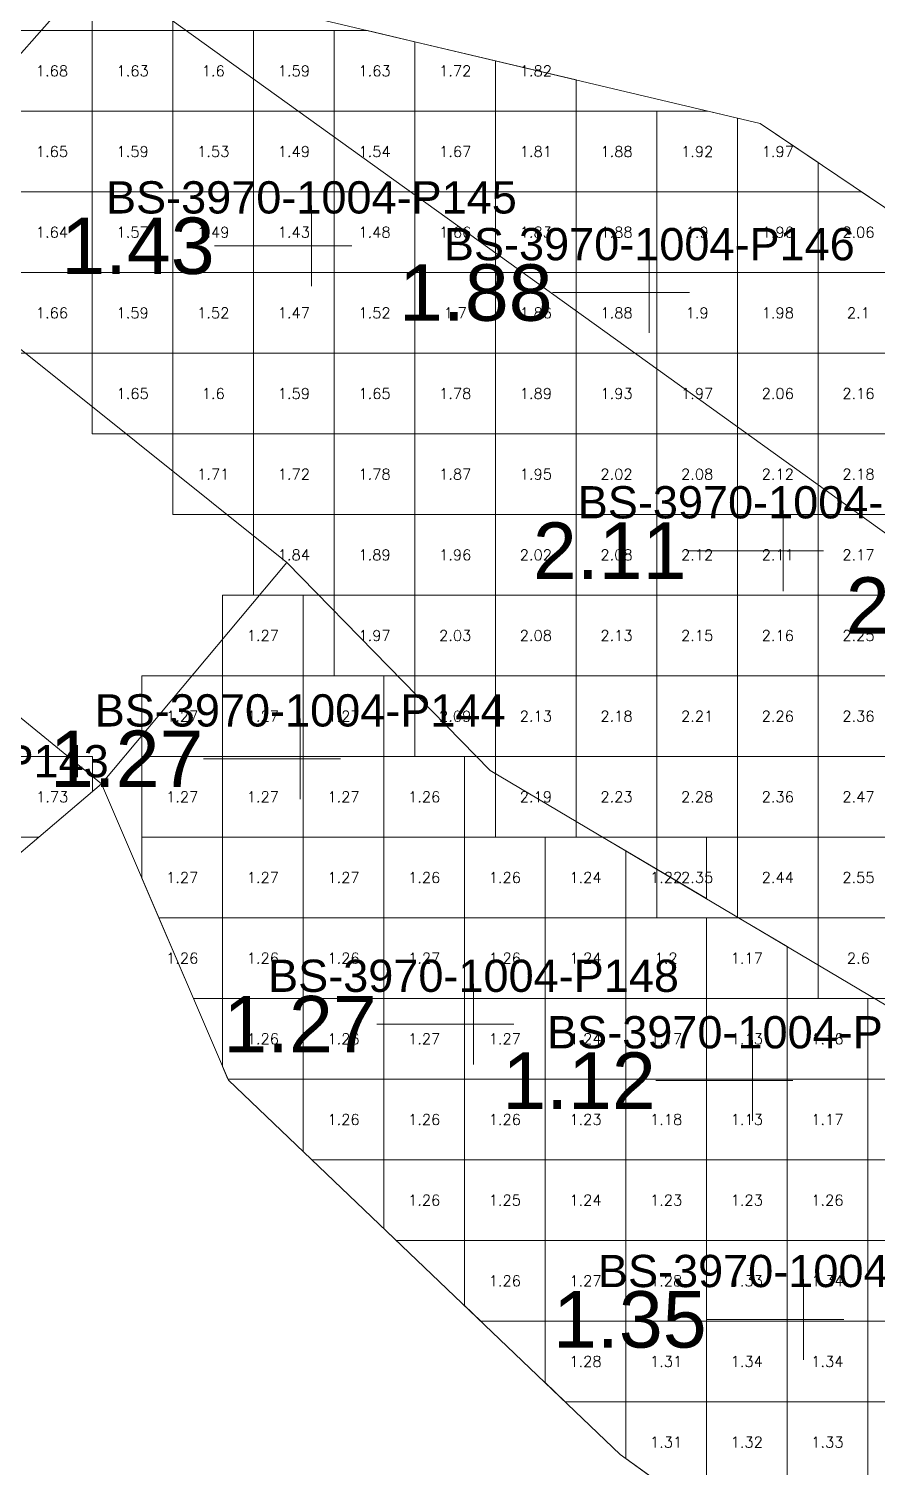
# Model space of a CAD drawing. Header units: inches. Extents: x 469759 to 470079, y 4349683 to 4349873.
# Drawn here: x 469844.58 to 469855.1, y 4349717.59 to 4349735.42 of the extents above; entities that cross this region are included whole.
import ezdxf
from ezdxf.enums import TextEntityAlignment as Align

# ---------------------------------------------------------------- set-up
doc = ezdxf.new("R2010")
doc.units = ezdxf.units.IN
doc.header["$MEASUREMENT"] = 0
for name, color, linetype, lineweight in [('1.500-3.000', 7, 'Continuous', 0), ('点', 7, 'Continuous', 0), ('爆区方格网', 7, 'Continuous', 0), ('线条', 7, 'Continuous', 0), ('钻孔', 7, 'Continuous', 0)]:
    doc.layers.add(name, color=color, linetype=linetype, lineweight=lineweight)
doc.styles.add('3dmine_textStyle_1', font='txt.shx', dxfattribs={"height": 1, "bigfont": 'gbcbig.shx'})
doc.styles.add('3dmine_textStyle_2', font='arial.ttf', dxfattribs={"height": 1})

msp = doc.modelspace()

# ---------------------------------------------------------------- hatches: boundary and pattern name
at = {"layer": '钻孔', "linetype": 'Continuous', "lineweight": 0, "true_color": 0x0000ff, "extrusion": (0, 1, 0)}
for points in [[(-469849.08, 3960.1), (-469848.08, 3960.1), (-469848.08, 3971.1), (-469849.08, 3971.1)], [(-469848.94, 3960.34), (-469847.94, 3960.34), (-469847.94, 3970.34), (-469848.94, 3970.34)], [(-469851.09, 3959.98), (-469850.09, 3959.98), (-469850.09, 3970.98), (-469851.09, 3970.98)], [(-469854.55, 3959.53), (-469853.55, 3959.53), (-469853.55, 3970.53), (-469854.55, 3970.53)], [(-469855.18, 3960.48), (-469854.18, 3960.48), (-469854.18, 3970.48), (-469855.18, 3970.48)]]:
    msp.add_hatch(color=5, dxfattribs=at).paths.add_polyline_path(points, flags=0)
at = {"layer": '钻孔', "linetype": 'Continuous', "lineweight": 0, "true_color": 0xff0000, "extrusion": (0, 1, 0)}
for points in [[(-469853.27, 3960.06), (-469852.27, 3960.06), (-469852.27, 3970.06), (-469853.27, 3970.06)], [(-469854.93, 3960.14), (-469853.93, 3960.14), (-469853.93, 3970.14), (-469854.93, 3970.14)]]:
    msp.add_hatch(color=1, dxfattribs=at).paths.add_polyline_path(points, flags=0)

# ---------------------------------------------------------------- linework, layer by layer
at = {"color": 7, "linetype": 'Continuous', "lineweight": 0}
for points, elevation in [([(469845.427, 4349736.191), (469868.108, 4349719.891), (469868.108, 4349719.891), (469864.089, 4349732.247), (469861.567, 4349735.442), (469861.304, 4349735.775), (469863.277, 4349745.916), (469858.867, 4349747.095), (469855.24, 4349743.466), (469853.308, 4349743.754), (469850.298, 4349745.551), (469847.477, 4349743.663), (469848.343, 4349739.646), (469845.427, 4349736.191), (469845.427, 4349736.191)], 3966.233), ([(469841.494, 4349739.351), (469838.549, 4349738.484), (469833.362, 4349736.85), (469835.282, 4349733.706), (469836.652, 4349732.389), (469842.869, 4349728.186), (469845.478, 4349726.059), (469847.774, 4349728.804), (469844.034, 4349731.795), (469843.7, 4349734.237), (469845.427, 4349736.191), (469845.427, 4349736.191), (469841.884, 4349739.466), (469841.494, 4349739.351)], 3709.861), ([(469859.293, 4349720.49), (469855.469, 4349723.158), (469850.298, 4349726.225), (469847.774, 4349728.804), (469845.478, 4349726.059)], 1987.297)]:
    msp.add_lwpolyline(points, dxfattribs=dict(at, elevation=elevation))
at = {"color": 1, "linetype": 'Continuous', "lineweight": 0, "true_color": 0xff0000, "elevation": 3972.427}
msp.add_lwpolyline([(469845.427, 4349736.191), (469845.427, 4349736.191), (469853.646, 4349734.245), (469859.815, 4349730.088), (469861.012, 4349724.333), (469863.02, 4349721.36), (469859.293, 4349720.49), (469855.469, 4349723.158), (469850.298, 4349726.225), (469847.774, 4349728.804), (469844.034, 4349731.795), (469843.7, 4349734.237), (469845.427, 4349736.191)], dxfattribs=at)
at = {"color": 5, "linetype": 'Continuous', "lineweight": 0}
msp.add_lwpolyline([(469881.832, 4349708.397), (469873.956, 4349710.541), (469868.207, 4349713.482), (469860.922, 4349712.521), (469856.143, 4349714.688), (469851.91, 4349717.746), (469847.05, 4349722.386), (469845.478, 4349726.059), (469847.774, 4349728.804), (469850.298, 4349726.225), (469855.469, 4349723.158), (469859.293, 4349720.49), (469867.304, 4349722.364), (469868.108, 4349719.891), (469870.688, 4349717.269), (469874.94, 4349716.167), (469880.538, 4349711.441), (469881.832, 4349708.397), (469881.832, 4349708.397)], dxfattribs=at)
at = {"layer": '1.500-3.000', "color": 1, "linetype": 'Continuous', "lineweight": 0, "true_color": 0xff0000}
msp.add_lwpolyline([(469833.602, 4349736.457), (469835.282, 4349733.706), (469835.517, 4349733.481), (469836.652, 4349732.389), (469839.555, 4349730.426), (469840.922, 4349729.502), (469841.212, 4349729.306), (469842.869, 4349728.186), (469845.478, 4349726.059), (469843.559, 4349724.432), (469842.033, 4349723.139), (469839.732, 4349724.579), (469838.39, 4349725.419), (469838.037, 4349725.64), (469836.342, 4349726.702), (469834.646, 4349727.763), (469832.951, 4349728.824), (469832.314, 4349729.351), (469830.995, 4349730.442), (469829.453, 4349731.717), (469827.912, 4349732.991), (469827.056, 4349733.185)], dxfattribs=at)
at = {"layer": '点', "color": 138, "linetype": 'Continuous', "lineweight": 0, "true_color": 0x004c4c}
for points, elevation in [([(469848.08, 4349732.23), (469848.08, 4349733.23)], 3971.1), ([(469848.58, 4349732.73), (469847.58, 4349732.73)], 3971.1), ([(469852.27, 4349731.65), (469852.27, 4349732.65)], 3970.06), ([(469852.77, 4349732.15), (469851.77, 4349732.15)], 3970.06), ([(469853.93, 4349728.45), (469853.93, 4349729.45)], 3970.14), ([(469854.43, 4349728.95), (469853.43, 4349728.95)], 3970.14), ([(469847.94, 4349725.87), (469847.94, 4349726.87)], 3970.34), ([(469848.44, 4349726.37), (469847.44, 4349726.37)], 3970.34), ([(469850.09, 4349722.58), (469850.09, 4349723.58)], 3970.98), ([(469850.59, 4349723.08), (469849.59, 4349723.08)], 3970.98), ([(469853.55, 4349721.88), (469853.55, 4349722.88)], 3970.53), ([(469854.05, 4349722.38), (469853.05, 4349722.38)], 3970.53), ([(469854.18, 4349718.92), (469854.18, 4349719.92)], 3970.48), ([(469854.68, 4349719.42), (469853.68, 4349719.42)], 3970.48)]:
    msp.add_lwpolyline(points, dxfattribs=dict(at, elevation=elevation))
at = {"layer": '爆区方格网', "color": 1, "linetype": 'Continuous', "lineweight": 0, "true_color": 0xff0000}
for points, elevation in [([(469845.427, 4349736.191), (469846.363, 4349735.97), (469846.363, 4349735.398), (469845.363, 4349735.398), (469845.363, 4349736.25), (469845.427, 4349736.191)], 3970.35), ([(469845.363, 4349734.398), (469844.363, 4349734.398), (469844.363, 4349735.398), (469845.363, 4349735.398), (469845.363, 4349734.398)], 3970.35), ([(469846.363, 4349734.398), (469845.363, 4349734.398), (469845.363, 4349735.398), (469846.363, 4349735.398), (469846.363, 4349734.398)], 3970.35), ([(469847.363, 4349734.398), (469846.363, 4349734.398), (469846.363, 4349735.398), (469847.363, 4349735.398), (469847.363, 4349734.398)], 3970.35), ([(469848.363, 4349734.398), (469847.363, 4349734.398), (469847.363, 4349735.398), (469848.363, 4349735.398), (469848.363, 4349734.398)], 3970.35), ([(469849.363, 4349735.259), (469849.363, 4349734.398), (469848.363, 4349734.398), (469848.363, 4349735.398), (469848.776, 4349735.398), (469849.363, 4349735.259)], 3970.35), ([(469850.363, 4349735.023), (469850.363, 4349734.398), (469849.363, 4349734.398), (469849.363, 4349735.259), (469850.363, 4349735.023)], 3970.35), ([(469851.363, 4349734.786), (469851.363, 4349734.398), (469850.363, 4349734.398), (469850.363, 4349735.023), (469851.363, 4349734.786)], 3970.35), ([(469845.363, 4349733.398), (469844.363, 4349733.398), (469844.363, 4349734.398), (469845.363, 4349734.398), (469845.363, 4349733.398)], 3970.35), ([(469846.363, 4349733.398), (469845.363, 4349733.398), (469845.363, 4349734.398), (469846.363, 4349734.398), (469846.363, 4349733.398)], 3970.35), ([(469847.363, 4349733.398), (469846.363, 4349733.398), (469846.363, 4349734.398), (469847.363, 4349734.398), (469847.363, 4349733.398)], 3970.35), ([(469848.363, 4349733.398), (469847.363, 4349733.398), (469847.363, 4349734.398), (469848.363, 4349734.398), (469848.363, 4349733.398)], 3970.35), ([(469849.363, 4349733.398), (469848.363, 4349733.398), (469848.363, 4349734.398), (469849.363, 4349734.398), (469849.363, 4349733.398)], 3970.35), ([(469850.363, 4349733.398), (469849.363, 4349733.398), (469849.363, 4349734.398), (469850.363, 4349734.398), (469850.363, 4349733.398)], 3970.35), ([(469851.363, 4349733.398), (469850.363, 4349733.398), (469850.363, 4349734.398), (469851.363, 4349734.398), (469851.363, 4349733.398)], 3970.35), ([(469852.363, 4349733.398), (469851.363, 4349733.398), (469851.363, 4349734.398), (469852.363, 4349734.398), (469852.363, 4349733.398)], 3970.35), ([(469853.363, 4349734.312), (469853.363, 4349733.398), (469852.363, 4349733.398), (469852.363, 4349734.398), (469852.999, 4349734.398), (469853.363, 4349734.312)], 3970.35), ([(469853.646, 4349734.245), (469854.363, 4349733.762), (469854.363, 4349733.398), (469853.363, 4349733.398), (469853.363, 4349734.312), (469853.646, 4349734.245)], 3970.35), ([(469845.363, 4349732.398), (469844.363, 4349732.398), (469844.363, 4349733.398), (469845.363, 4349733.398), (469845.363, 4349732.398)], 3970.35), ([(469846.363, 4349732.398), (469845.363, 4349732.398), (469845.363, 4349733.398), (469846.363, 4349733.398), (469846.363, 4349732.398)], 3970.35), ([(469847.363, 4349732.398), (469846.363, 4349732.398), (469846.363, 4349733.398), (469847.363, 4349733.398), (469847.363, 4349732.398)], 3970.35), ([(469848.363, 4349732.398), (469847.363, 4349732.398), (469847.363, 4349733.398), (469848.363, 4349733.398), (469848.363, 4349732.398)], 3970.35), ([(469849.363, 4349732.398), (469848.363, 4349732.398), (469848.363, 4349733.398), (469849.363, 4349733.398), (469849.363, 4349732.398)], 3970.35), ([(469850.363, 4349732.398), (469849.363, 4349732.398), (469849.363, 4349733.398), (469850.363, 4349733.398), (469850.363, 4349732.398)], 3970.35), ([(469851.363, 4349732.398), (469850.363, 4349732.398), (469850.363, 4349733.398), (469851.363, 4349733.398), (469851.363, 4349732.398)], 3970.35), ([(469852.363, 4349732.398), (469851.363, 4349732.398), (469851.363, 4349733.398), (469852.363, 4349733.398), (469852.363, 4349732.398)], 3970.35), ([(469853.363, 4349732.398), (469852.363, 4349732.398), (469852.363, 4349733.398), (469853.363, 4349733.398), (469853.363, 4349732.398)], 3970.35), ([(469854.363, 4349732.398), (469853.363, 4349732.398), (469853.363, 4349733.398), (469854.363, 4349733.398), (469854.363, 4349732.398)], 3970.35), ([(469855.363, 4349733.088), (469855.363, 4349732.398), (469854.363, 4349732.398), (469854.363, 4349733.398), (469854.903, 4349733.398), (469855.363, 4349733.088)], 3970.35), ([(469845.363, 4349731.398), (469844.363, 4349731.398), (469844.363, 4349732.398), (469845.363, 4349732.398), (469845.363, 4349731.398)], 3970.35), ([(469846.363, 4349731.398), (469845.363, 4349731.398), (469845.363, 4349732.398), (469846.363, 4349732.398), (469846.363, 4349731.398)], 3970.35), ([(469847.363, 4349731.398), (469846.363, 4349731.398), (469846.363, 4349732.398), (469847.363, 4349732.398), (469847.363, 4349731.398)], 3970.35), ([(469848.363, 4349731.398), (469847.363, 4349731.398), (469847.363, 4349732.398), (469848.363, 4349732.398), (469848.363, 4349731.398)], 3970.35), ([(469849.363, 4349731.398), (469848.363, 4349731.398), (469848.363, 4349732.398), (469849.363, 4349732.398), (469849.363, 4349731.398)], 3970.35), ([(469850.363, 4349731.398), (469849.363, 4349731.398), (469849.363, 4349732.398), (469850.363, 4349732.398), (469850.363, 4349731.398)], 3970.35), ([(469851.363, 4349731.398), (469850.363, 4349731.398), (469850.363, 4349732.398), (469851.363, 4349732.398), (469851.363, 4349731.398)], 3970.35), ([(469852.363, 4349731.398), (469851.363, 4349731.398), (469851.363, 4349732.398), (469852.363, 4349732.398), (469852.363, 4349731.398)], 3970.35), ([(469853.363, 4349731.398), (469852.363, 4349731.398), (469852.363, 4349732.398), (469853.363, 4349732.398), (469853.363, 4349731.398)], 3970.35), ([(469854.363, 4349731.398), (469853.363, 4349731.398), (469853.363, 4349732.398), (469854.363, 4349732.398), (469854.363, 4349731.398)], 3970.35), ([(469855.363, 4349731.398), (469854.363, 4349731.398), (469854.363, 4349732.398), (469855.363, 4349732.398), (469855.363, 4349731.398)], 3970.35), ([(469846.363, 4349730.398), (469845.363, 4349730.398), (469845.363, 4349731.398), (469846.363, 4349731.398), (469846.363, 4349730.398)], 3970.35), ([(469847.363, 4349730.398), (469846.363, 4349730.398), (469846.363, 4349731.398), (469847.363, 4349731.398), (469847.363, 4349730.398)], 3970.35), ([(469848.363, 4349730.398), (469847.363, 4349730.398), (469847.363, 4349731.398), (469848.363, 4349731.398), (469848.363, 4349730.398)], 3970.35), ([(469849.363, 4349730.398), (469848.363, 4349730.398), (469848.363, 4349731.398), (469849.363, 4349731.398), (469849.363, 4349730.398)], 3970.35), ([(469850.363, 4349730.398), (469849.363, 4349730.398), (469849.363, 4349731.398), (469850.363, 4349731.398), (469850.363, 4349730.398)], 3970.35), ([(469851.363, 4349730.398), (469850.363, 4349730.398), (469850.363, 4349731.398), (469851.363, 4349731.398), (469851.363, 4349730.398)], 3970.35), ([(469852.363, 4349730.398), (469851.363, 4349730.398), (469851.363, 4349731.398), (469852.363, 4349731.398), (469852.363, 4349730.398)], 3970.35), ([(469853.363, 4349730.398), (469852.363, 4349730.398), (469852.363, 4349731.398), (469853.363, 4349731.398), (469853.363, 4349730.398)], 3970.35), ([(469854.363, 4349730.398), (469853.363, 4349730.398), (469853.363, 4349731.398), (469854.363, 4349731.398), (469854.363, 4349730.398)], 3970.35), ([(469855.363, 4349730.398), (469854.363, 4349730.398), (469854.363, 4349731.398), (469855.363, 4349731.398), (469855.363, 4349730.398)], 3970.35), ([(469847.363, 4349729.398), (469846.363, 4349729.398), (469846.363, 4349730.398), (469847.363, 4349730.398), (469847.363, 4349729.398)], 3970.35), ([(469848.363, 4349729.398), (469847.363, 4349729.398), (469847.363, 4349730.398), (469848.363, 4349730.398), (469848.363, 4349729.398)], 3970.35), ([(469849.363, 4349729.398), (469848.363, 4349729.398), (469848.363, 4349730.398), (469849.363, 4349730.398), (469849.363, 4349729.398)], 3970.35), ([(469850.363, 4349729.398), (469849.363, 4349729.398), (469849.363, 4349730.398), (469850.363, 4349730.398), (469850.363, 4349729.398)], 3970.35), ([(469851.363, 4349729.398), (469850.363, 4349729.398), (469850.363, 4349730.398), (469851.363, 4349730.398), (469851.363, 4349729.398)], 3970.35), ([(469852.363, 4349729.398), (469851.363, 4349729.398), (469851.363, 4349730.398), (469852.363, 4349730.398), (469852.363, 4349729.398)], 3970.35), ([(469853.363, 4349729.398), (469852.363, 4349729.398), (469852.363, 4349730.398), (469853.363, 4349730.398), (469853.363, 4349729.398)], 3970.35), ([(469854.363, 4349729.398), (469853.363, 4349729.398), (469853.363, 4349730.398), (469854.363, 4349730.398), (469854.363, 4349729.398)], 3970.35), ([(469855.363, 4349729.398), (469854.363, 4349729.398), (469854.363, 4349730.398), (469855.363, 4349730.398), (469855.363, 4349729.398)], 3970.35), ([(469848.363, 4349728.398), (469847.363, 4349728.398), (469847.363, 4349729.398), (469848.363, 4349729.398), (469848.363, 4349728.398)], 3970.35), ([(469849.363, 4349728.398), (469848.363, 4349728.398), (469848.363, 4349729.398), (469849.363, 4349729.398), (469849.363, 4349728.398)], 3970.35), ([(469850.363, 4349728.398), (469849.363, 4349728.398), (469849.363, 4349729.398), (469850.363, 4349729.398), (469850.363, 4349728.398)], 3970.35), ([(469851.363, 4349728.398), (469850.363, 4349728.398), (469850.363, 4349729.398), (469851.363, 4349729.398), (469851.363, 4349728.398)], 3970.35), ([(469852.363, 4349728.398), (469851.363, 4349728.398), (469851.363, 4349729.398), (469852.363, 4349729.398), (469852.363, 4349728.398)], 3970.35), ([(469853.363, 4349728.398), (469852.363, 4349728.398), (469852.363, 4349729.398), (469853.363, 4349729.398), (469853.363, 4349728.398)], 3970.35), ([(469854.363, 4349728.398), (469853.363, 4349728.398), (469853.363, 4349729.398), (469854.363, 4349729.398), (469854.363, 4349728.398)], 3970.35), ([(469855.363, 4349728.398), (469854.363, 4349728.398), (469854.363, 4349729.398), (469855.363, 4349729.398), (469855.363, 4349728.398)], 3970.35), ([(469849.363, 4349727.398), (469848.363, 4349727.398), (469848.363, 4349728.398), (469849.363, 4349728.398), (469849.363, 4349727.398)], 3970.35), ([(469850.363, 4349727.398), (469849.363, 4349727.398), (469849.363, 4349728.398), (469850.363, 4349728.398), (469850.363, 4349727.398)], 3970.35), ([(469851.363, 4349727.398), (469850.363, 4349727.398), (469850.363, 4349728.398), (469851.363, 4349728.398), (469851.363, 4349727.398)], 3970.35), ([(469852.363, 4349727.398), (469851.363, 4349727.398), (469851.363, 4349728.398), (469852.363, 4349728.398), (469852.363, 4349727.398)], 3970.35), ([(469853.363, 4349727.398), (469852.363, 4349727.398), (469852.363, 4349728.398), (469853.363, 4349728.398), (469853.363, 4349727.398)], 3970.35), ([(469854.363, 4349727.398), (469853.363, 4349727.398), (469853.363, 4349728.398), (469854.363, 4349728.398), (469854.363, 4349727.398)], 3970.35), ([(469855.363, 4349727.398), (469854.363, 4349727.398), (469854.363, 4349728.398), (469855.363, 4349728.398), (469855.363, 4349727.398)], 3970.35), ([(469850.363, 4349726.398), (469849.363, 4349726.398), (469849.363, 4349727.398), (469850.363, 4349727.398), (469850.363, 4349726.398)], 3970.35), ([(469851.363, 4349726.398), (469850.363, 4349726.398), (469850.363, 4349727.398), (469851.363, 4349727.398), (469851.363, 4349726.398)], 3970.35), ([(469852.363, 4349726.398), (469851.363, 4349726.398), (469851.363, 4349727.398), (469852.363, 4349727.398), (469852.363, 4349726.398)], 3970.35), ([(469853.363, 4349726.398), (469852.363, 4349726.398), (469852.363, 4349727.398), (469853.363, 4349727.398), (469853.363, 4349726.398)], 3970.35), ([(469854.363, 4349726.398), (469853.363, 4349726.398), (469853.363, 4349727.398), (469854.363, 4349727.398), (469854.363, 4349726.398)], 3970.35), ([(469855.363, 4349726.398), (469854.363, 4349726.398), (469854.363, 4349727.398), (469855.363, 4349727.398), (469855.363, 4349726.398)], 3970.35), ([(469845.366, 4349725.964), (469844.699, 4349725.398), (469844.366, 4349725.398), (469844.366, 4349726.398), (469845.366, 4349726.398), (469845.366, 4349725.964)], 3970.45), ([(469851.363, 4349725.398), (469850.363, 4349725.398), (469850.363, 4349726.398), (469851.363, 4349726.398), (469851.363, 4349725.398)], 3970.35), ([(469852.363, 4349725.398), (469851.363, 4349725.398), (469851.363, 4349726.398), (469852.363, 4349726.398), (469852.363, 4349725.398)], 3970.35), ([(469853.363, 4349725.398), (469852.363, 4349725.398), (469852.363, 4349726.398), (469853.363, 4349726.398), (469853.363, 4349725.398)], 3970.35), ([(469854.363, 4349725.398), (469853.363, 4349725.398), (469853.363, 4349726.398), (469854.363, 4349726.398), (469854.363, 4349725.398)], 3970.35), ([(469855.363, 4349725.398), (469854.363, 4349725.398), (469854.363, 4349726.398), (469855.363, 4349726.398), (469855.363, 4349725.398)], 3970.35), ([(469853.363, 4349724.398), (469852.363, 4349724.398), (469852.363, 4349725.398), (469853.363, 4349725.398), (469853.363, 4349724.398)], 3970.35), ([(469854.363, 4349724.398), (469853.363, 4349724.398), (469853.363, 4349725.398), (469854.363, 4349725.398), (469854.363, 4349724.398)], 3970.35), ([(469855.363, 4349724.398), (469854.363, 4349724.398), (469854.363, 4349725.398), (469855.363, 4349725.398), (469855.363, 4349724.398)], 3970.35), ([(469855.363, 4349723.398), (469854.363, 4349723.398), (469854.363, 4349724.398), (469855.363, 4349724.398), (469855.363, 4349723.398)], 3970.35)]:
    msp.add_lwpolyline(points, dxfattribs=dict(at, elevation=elevation))
at = {"layer": '爆区方格网', "color": 5, "linetype": 'Continuous', "lineweight": 0, "true_color": 0x0000ff, "elevation": 3969.32}
for points in [[(469847.978, 4349727.398), (469846.978, 4349727.398), (469846.978, 4349728.398), (469847.978, 4349728.398), (469847.978, 4349727.398)], [(469846.978, 4349726.398), (469845.978, 4349726.398), (469845.978, 4349727.398), (469846.978, 4349727.398), (469846.978, 4349726.398)], [(469847.978, 4349726.398), (469846.978, 4349726.398), (469846.978, 4349727.398), (469847.978, 4349727.398), (469847.978, 4349726.398)], [(469848.978, 4349726.398), (469847.978, 4349726.398), (469847.978, 4349727.398), (469848.978, 4349727.398), (469848.978, 4349726.398)], [(469846.978, 4349725.398), (469845.978, 4349725.398), (469845.978, 4349726.398), (469846.978, 4349726.398), (469846.978, 4349725.398)], [(469847.978, 4349725.398), (469846.978, 4349725.398), (469846.978, 4349726.398), (469847.978, 4349726.398), (469847.978, 4349725.398)], [(469848.978, 4349725.398), (469847.978, 4349725.398), (469847.978, 4349726.398), (469848.978, 4349726.398), (469848.978, 4349725.398)], [(469849.978, 4349725.398), (469848.978, 4349725.398), (469848.978, 4349726.398), (469849.978, 4349726.398), (469849.978, 4349725.398)], [(469846.978, 4349724.398), (469846.188, 4349724.398), (469845.978, 4349724.891), (469845.978, 4349725.398), (469846.978, 4349725.398), (469846.978, 4349724.398)], [(469847.978, 4349724.398), (469846.978, 4349724.398), (469846.978, 4349725.398), (469847.978, 4349725.398), (469847.978, 4349724.398)], [(469848.978, 4349724.398), (469847.978, 4349724.398), (469847.978, 4349725.398), (469848.978, 4349725.398), (469848.978, 4349724.398)], [(469849.978, 4349724.398), (469848.978, 4349724.398), (469848.978, 4349725.398), (469849.978, 4349725.398), (469849.978, 4349724.398)], [(469850.978, 4349724.398), (469849.978, 4349724.398), (469849.978, 4349725.398), (469850.978, 4349725.398), (469850.978, 4349724.398)], [(469851.978, 4349725.229), (469851.978, 4349724.398), (469850.978, 4349724.398), (469850.978, 4349725.398), (469851.691, 4349725.398), (469851.978, 4349725.229)], [(469852.978, 4349724.636), (469852.363, 4349725), (469852.363, 4349724.398), (469851.978, 4349724.398), (469851.978, 4349725.229), (469852.363, 4349725), (469852.363, 4349725.398), (469852.978, 4349725.398), (469852.978, 4349724.636)], [(469846.978, 4349723.398), (469846.616, 4349723.398), (469846.188, 4349724.398), (469846.978, 4349724.398), (469846.978, 4349723.398)], [(469847.978, 4349723.398), (469846.978, 4349723.398), (469846.978, 4349724.398), (469847.978, 4349724.398), (469847.978, 4349723.398)], [(469848.978, 4349723.398), (469847.978, 4349723.398), (469847.978, 4349724.398), (469848.978, 4349724.398), (469848.978, 4349723.398)], [(469849.978, 4349723.398), (469848.978, 4349723.398), (469848.978, 4349724.398), (469849.978, 4349724.398), (469849.978, 4349723.398)], [(469850.978, 4349723.398), (469849.978, 4349723.398), (469849.978, 4349724.398), (469850.978, 4349724.398), (469850.978, 4349723.398)], [(469851.978, 4349723.398), (469850.978, 4349723.398), (469850.978, 4349724.398), (469851.978, 4349724.398), (469851.978, 4349723.398)], [(469852.978, 4349723.398), (469851.978, 4349723.398), (469851.978, 4349724.398), (469852.978, 4349724.398), (469852.978, 4349723.398)], [(469853.978, 4349724.042), (469853.978, 4349723.398), (469852.978, 4349723.398), (469852.978, 4349724.398), (469853.377, 4349724.398), (469853.978, 4349724.042)], [(469847.978, 4349722.398), (469847.044, 4349722.398), (469846.978, 4349722.555), (469846.978, 4349723.398), (469847.978, 4349723.398), (469847.978, 4349722.398)], [(469848.978, 4349722.398), (469847.978, 4349722.398), (469847.978, 4349723.398), (469848.978, 4349723.398), (469848.978, 4349722.398)], [(469849.978, 4349722.398), (469848.978, 4349722.398), (469848.978, 4349723.398), (469849.978, 4349723.398), (469849.978, 4349722.398)], [(469850.978, 4349722.398), (469849.978, 4349722.398), (469849.978, 4349723.398), (469850.978, 4349723.398), (469850.978, 4349722.398)], [(469851.978, 4349722.398), (469850.978, 4349722.398), (469850.978, 4349723.398), (469851.978, 4349723.398), (469851.978, 4349722.398)], [(469852.978, 4349722.398), (469851.978, 4349722.398), (469851.978, 4349723.398), (469852.978, 4349723.398), (469852.978, 4349722.398)], [(469853.978, 4349722.398), (469852.978, 4349722.398), (469852.978, 4349723.398), (469853.978, 4349723.398), (469853.978, 4349722.398)], [(469854.978, 4349722.398), (469853.978, 4349722.398), (469853.978, 4349723.398), (469854.978, 4349723.398), (469854.978, 4349722.398)], [(469848.978, 4349721.398), (469848.084, 4349721.398), (469847.978, 4349721.5), (469847.978, 4349722.398), (469848.978, 4349722.398), (469848.978, 4349721.398)], [(469849.978, 4349721.398), (469848.978, 4349721.398), (469848.978, 4349722.398), (469849.978, 4349722.398), (469849.978, 4349721.398)], [(469850.978, 4349721.398), (469849.978, 4349721.398), (469849.978, 4349722.398), (469850.978, 4349722.398), (469850.978, 4349721.398)], [(469851.978, 4349721.398), (469850.978, 4349721.398), (469850.978, 4349722.398), (469851.978, 4349722.398), (469851.978, 4349721.398)], [(469852.978, 4349721.398), (469851.978, 4349721.398), (469851.978, 4349722.398), (469852.978, 4349722.398), (469852.978, 4349721.398)], [(469853.978, 4349721.398), (469852.978, 4349721.398), (469852.978, 4349722.398), (469853.978, 4349722.398), (469853.978, 4349721.398)], [(469854.978, 4349721.398), (469853.978, 4349721.398), (469853.978, 4349722.398), (469854.978, 4349722.398), (469854.978, 4349721.398)], [(469855.978, 4349721.398), (469854.978, 4349721.398), (469854.978, 4349722.398), (469855.978, 4349722.398), (469855.978, 4349721.398)], [(469849.978, 4349720.398), (469849.132, 4349720.398), (469848.978, 4349720.546), (469848.978, 4349721.398), (469849.978, 4349721.398), (469849.978, 4349720.398)], [(469850.978, 4349720.398), (469849.978, 4349720.398), (469849.978, 4349721.398), (469850.978, 4349721.398), (469850.978, 4349720.398)], [(469851.978, 4349720.398), (469850.978, 4349720.398), (469850.978, 4349721.398), (469851.978, 4349721.398), (469851.978, 4349720.398)], [(469852.978, 4349720.398), (469851.978, 4349720.398), (469851.978, 4349721.398), (469852.978, 4349721.398), (469852.978, 4349720.398)], [(469853.978, 4349720.398), (469852.978, 4349720.398), (469852.978, 4349721.398), (469853.978, 4349721.398), (469853.978, 4349720.398)], [(469854.978, 4349720.398), (469853.978, 4349720.398), (469853.978, 4349721.398), (469854.978, 4349721.398), (469854.978, 4349720.398)], [(469855.978, 4349720.398), (469854.978, 4349720.398), (469854.978, 4349721.398), (469855.978, 4349721.398), (469855.978, 4349720.398)], [(469850.978, 4349719.398), (469850.179, 4349719.398), (469849.978, 4349719.591), (469849.978, 4349720.398), (469850.978, 4349720.398), (469850.978, 4349719.398)], [(469851.978, 4349719.398), (469850.978, 4349719.398), (469850.978, 4349720.398), (469851.978, 4349720.398), (469851.978, 4349719.398)], [(469852.978, 4349719.398), (469851.978, 4349719.398), (469851.978, 4349720.398), (469852.978, 4349720.398), (469852.978, 4349719.398)], [(469853.978, 4349719.398), (469852.978, 4349719.398), (469852.978, 4349720.398), (469853.978, 4349720.398), (469853.978, 4349719.398)], [(469854.978, 4349719.398), (469853.978, 4349719.398), (469853.978, 4349720.398), (469854.978, 4349720.398), (469854.978, 4349719.398)], [(469855.978, 4349719.398), (469854.978, 4349719.398), (469854.978, 4349720.398), (469855.978, 4349720.398), (469855.978, 4349719.398)], [(469851.978, 4349718.398), (469851.227, 4349718.398), (469850.978, 4349718.636), (469850.978, 4349719.398), (469851.978, 4349719.398), (469851.978, 4349718.398)], [(469852.978, 4349718.398), (469851.978, 4349718.398), (469851.978, 4349719.398), (469852.978, 4349719.398), (469852.978, 4349718.398)], [(469853.978, 4349718.398), (469852.978, 4349718.398), (469852.978, 4349719.398), (469853.978, 4349719.398), (469853.978, 4349718.398)], [(469854.978, 4349718.398), (469853.978, 4349718.398), (469853.978, 4349719.398), (469854.978, 4349719.398), (469854.978, 4349718.398)], [(469855.978, 4349718.398), (469854.978, 4349718.398), (469854.978, 4349719.398), (469855.978, 4349719.398), (469855.978, 4349718.398)], [(469852.978, 4349717.398), (469852.391, 4349717.398), (469851.978, 4349717.697), (469851.978, 4349718.398), (469852.978, 4349718.398), (469852.978, 4349717.398)], [(469853.978, 4349717.398), (469852.978, 4349717.398), (469852.978, 4349718.398), (469853.978, 4349718.398), (469853.978, 4349717.398)], [(469854.978, 4349717.398), (469853.978, 4349717.398), (469853.978, 4349718.398), (469854.978, 4349718.398), (469854.978, 4349717.398)], [(469855.978, 4349717.398), (469854.978, 4349717.398), (469854.978, 4349718.398), (469855.978, 4349718.398), (469855.978, 4349717.398)]]:
    msp.add_lwpolyline(points, dxfattribs=at)
at = {"layer": '线条', "color": 138, "linetype": 'Continuous', "lineweight": 0, "true_color": 0x004c4c}
for points, elevation in [([(469848.08, 4349732.73), (469848.08, 4349732.73), (469848.08, 4349732.73)], 3971.1), ([(469852.27, 4349732.15), (469852.27, 4349732.15), (469852.27, 4349732.15)], 3970.06), ([(469853.93, 4349728.95), (469853.93, 4349728.95), (469853.93, 4349728.95)], 3970.14), ([(469847.94, 4349726.37), (469847.94, 4349726.37), (469847.94, 4349726.37)], 3970.34), ([(469850.09, 4349723.08), (469850.09, 4349723.08), (469850.09, 4349723.08)], 3970.98), ([(469853.55, 4349722.38), (469853.55, 4349722.38), (469853.55, 4349722.38)], 3970.53), ([(469854.18, 4349719.42), (469854.18, 4349719.42), (469854.18, 4349719.42)], 3970.48)]:
    msp.add_lwpolyline(points, dxfattribs=dict(at, elevation=elevation))
at = {"layer": '钻孔', "color": 5, "linetype": 'Continuous', "lineweight": 0, "true_color": 0x0000ff}
for points, elevation in [([(469848.08, 4349732.73), (469846.88, 4349732.73)], 3971.1), ([(469848.08, 4349732.73), (469846.88, 4349732.73)], 3960.1), ([(469847.94, 4349726.37), (469846.74, 4349726.37)], 3970.34), ([(469847.94, 4349726.37), (469846.74, 4349726.37)], 3960.34), ([(469850.09, 4349723.08), (469848.89, 4349723.08)], 3970.98), ([(469850.09, 4349723.08), (469848.89, 4349723.08)], 3959.98), ([(469853.55, 4349722.38), (469852.35, 4349722.38)], 3970.53), ([(469853.55, 4349722.38), (469852.35, 4349722.38)], 3959.53), ([(469854.18, 4349719.42), (469852.98, 4349719.42)], 3970.48), ([(469854.18, 4349719.42), (469852.98, 4349719.42)], 3960.48)]:
    msp.add_lwpolyline(points, dxfattribs=dict(at, elevation=elevation))
at = {"layer": '钻孔', "color": 1, "linetype": 'Continuous', "lineweight": 0, "true_color": 0xff0000}
for points, elevation in [([(469852.27, 4349732.15), (469851.07, 4349732.15)], 3970.06), ([(469852.27, 4349732.15), (469851.07, 4349732.15)], 3960.06), ([(469853.93, 4349728.95), (469852.73, 4349728.95)], 3970.14), ([(469853.93, 4349728.95), (469852.73, 4349728.95)], 3960.14)]:
    msp.add_lwpolyline(points, dxfattribs=dict(at, elevation=elevation))

# ---------------------------------------------------------------- texts
at = {"color": 1, "linetype": 'Continuous', "lineweight": 0, "true_color": 0xff0000, "style": '3dmine_textStyle_1'}
for s, p in [('1.68', (469844.863, 4349734.898, 3970.35)), ('1.63', (469845.863, 4349734.898, 3970.35)), ('1.6', (469846.863, 4349734.898, 3970.35)), ('1.59', (469847.863, 4349734.898, 3970.35)), ('1.63', (469848.863, 4349734.898, 3970.35)), ('1.72', (469849.863, 4349734.898, 3970.35)), ('1.82', (469850.863, 4349734.898, 3970.35)), ('1.65', (469844.863, 4349733.898, 3970.35)), ('1.59', (469845.863, 4349733.898, 3970.35)), ('1.53', (469846.863, 4349733.898, 3970.35)), ('1.49', (469847.863, 4349733.898, 3970.35)), ('1.54', (469848.863, 4349733.898, 3970.35)), ('1.67', (469849.863, 4349733.898, 3970.35)), ('1.81', (469850.863, 4349733.898, 3970.35)), ('1.88', (469851.863, 4349733.898, 3970.35)), ('1.92', (469852.863, 4349733.898, 3970.35)), ('1.97', (469853.863, 4349733.898, 3970.35)), ('1.64', (469844.863, 4349732.898, 3970.35)), ('1.57', (469845.863, 4349732.898, 3970.35)), ('1.49', (469846.863, 4349732.898, 3970.35)), ('1.43', (469847.863, 4349732.898, 3970.35)), ('1.48', (469848.863, 4349732.898, 3970.35)), ('1.66', (469849.863, 4349732.898, 3970.35)), ('1.83', (469850.863, 4349732.898, 3970.35)), ('1.88', (469851.863, 4349732.898, 3970.35)), ('1.9', (469852.863, 4349732.898, 3970.35)), ('1.96', (469853.863, 4349732.898, 3970.35)), ('2.06', (469854.863, 4349732.898, 3970.35)), ('1.66', (469844.863, 4349731.898, 3970.35)), ('1.59', (469845.863, 4349731.898, 3970.35)), ('1.52', (469846.863, 4349731.898, 3970.35)), ('1.47', (469847.863, 4349731.898, 3970.35)), ('1.52', (469848.863, 4349731.898, 3970.35)), ('1.7', (469849.863, 4349731.898, 3970.35)), ('1.86', (469850.863, 4349731.898, 3970.35)), ('1.88', (469851.863, 4349731.898, 3970.35)), ('1.9', (469852.863, 4349731.898, 3970.35)), ('1.98', (469853.863, 4349731.898, 3970.35)), ('2.1', (469854.863, 4349731.898, 3970.35)), ('1.65', (469845.863, 4349730.898, 3970.35)), ('1.6', (469846.863, 4349730.898, 3970.35)), ('1.59', (469847.863, 4349730.898, 3970.35)), ('1.65', (469848.863, 4349730.898, 3970.35)), ('1.78', (469849.863, 4349730.898, 3970.35)), ('1.89', (469850.863, 4349730.898, 3970.35)), ('1.93', (469851.863, 4349730.898, 3970.35)), ('1.97', (469852.863, 4349730.898, 3970.35)), ('2.06', (469853.863, 4349730.898, 3970.35)), ('2.16', (469854.863, 4349730.898, 3970.35)), ('1.71', (469846.863, 4349729.898, 3970.35)), ('1.72', (469847.863, 4349729.898, 3970.35)), ('1.78', (469848.863, 4349729.898, 3970.35)), ('1.87', (469849.863, 4349729.898, 3970.35)), ('1.95', (469850.863, 4349729.898, 3970.35)), ('2.02', (469851.863, 4349729.898, 3970.35)), ('2.08', (469852.863, 4349729.898, 3970.35)), ('2.12', (469853.863, 4349729.898, 3970.35)), ('2.18', (469854.863, 4349729.898, 3970.35)), ('1.84', (469847.863, 4349728.898, 3970.35)), ('1.89', (469848.863, 4349728.898, 3970.35)), ('1.96', (469849.863, 4349728.898, 3970.35)), ('2.02', (469850.863, 4349728.898, 3970.35)), ('2.08', (469851.863, 4349728.898, 3970.35)), ('2.12', (469852.863, 4349728.898, 3970.35)), ('2.11', (469853.863, 4349728.898, 3970.35)), ('2.17', (469854.863, 4349728.898, 3970.35)), ('1.97', (469848.863, 4349727.898, 3970.35)), ('2.03', (469849.863, 4349727.898, 3970.35)), ('2.08', (469850.863, 4349727.898, 3970.35)), ('2.13', (469851.863, 4349727.898, 3970.35)), ('2.15', (469852.863, 4349727.898, 3970.35)), ('2.16', (469853.863, 4349727.898, 3970.35)), ('2.25', (469854.863, 4349727.898, 3970.35)), ('2.09', (469849.863, 4349726.898, 3970.35)), ('2.13', (469850.863, 4349726.898, 3970.35)), ('2.18', (469851.863, 4349726.898, 3970.35)), ('2.21', (469852.863, 4349726.898, 3970.35)), ('2.26', (469853.863, 4349726.898, 3970.35)), ('2.36', (469854.863, 4349726.898, 3970.35)), ('1.73', (469844.866, 4349725.898, 3970.45)), ('2.19', (469850.863, 4349725.898, 3970.35)), ('2.23', (469851.863, 4349725.898, 3970.35)), ('2.28', (469852.863, 4349725.898, 3970.35)), ('2.36', (469853.863, 4349725.898, 3970.35)), ('2.47', (469854.863, 4349725.898, 3970.35)), ('2.35', (469852.863, 4349724.898, 3970.35)), ('2.44', (469853.863, 4349724.898, 3970.35)), ('2.55', (469854.863, 4349724.898, 3970.35)), ('2.6', (469854.863, 4349723.898, 3970.35))]:
    msp.add_text(s, height=0.1333, dxfattribs=at).set_placement(p, align=Align.MIDDLE_CENTER)
at = {"color": 5, "linetype": 'Continuous', "lineweight": 0, "true_color": 0x0000ff, "style": '3dmine_textStyle_1'}
for s, p in [('1.27', (469847.478, 4349727.898, 3969.32)), ('1.27', (469846.478, 4349726.898, 3969.32)), ('1.27', (469847.478, 4349726.898, 3969.32)), ('1.27', (469848.478, 4349726.898, 3969.32)), ('1.27', (469846.478, 4349725.898, 3969.32)), ('1.27', (469847.478, 4349725.898, 3969.32)), ('1.27', (469848.478, 4349725.898, 3969.32)), ('1.26', (469849.478, 4349725.898, 3969.32)), ('1.27', (469846.478, 4349724.898, 3969.32)), ('1.27', (469847.478, 4349724.898, 3969.32)), ('1.27', (469848.478, 4349724.898, 3969.32)), ('1.26', (469849.478, 4349724.898, 3969.32)), ('1.26', (469850.478, 4349724.898, 3969.32)), ('1.24', (469851.478, 4349724.898, 3969.32)), ('1.22', (469852.478, 4349724.898, 3969.32)), ('1.26', (469846.478, 4349723.898, 3969.32)), ('1.26', (469847.478, 4349723.898, 3969.32)), ('1.26', (469848.478, 4349723.898, 3969.32)), ('1.27', (469849.478, 4349723.898, 3969.32)), ('1.26', (469850.478, 4349723.898, 3969.32)), ('1.24', (469851.478, 4349723.898, 3969.32)), ('1.2', (469852.478, 4349723.898, 3969.32)), ('1.17', (469853.478, 4349723.898, 3969.32)), ('1.26', (469847.478, 4349722.898, 3969.32)), ('1.26', (469848.478, 4349722.898, 3969.32)), ('1.27', (469849.478, 4349722.898, 3969.32)), ('1.27', (469850.478, 4349722.898, 3969.32)), ('1.24', (469851.478, 4349722.898, 3969.32)), ('1.17', (469852.478, 4349722.898, 3969.32)), ('1.13', (469853.478, 4349722.898, 3969.32)), ('1.16', (469854.478, 4349722.898, 3969.32)), ('1.26', (469848.478, 4349721.898, 3969.32)), ('1.26', (469849.478, 4349721.898, 3969.32)), ('1.26', (469850.478, 4349721.898, 3969.32)), ('1.23', (469851.478, 4349721.898, 3969.32)), ('1.18', (469852.478, 4349721.898, 3969.32)), ('1.13', (469853.478, 4349721.898, 3969.32)), ('1.17', (469854.478, 4349721.898, 3969.32)), ('1.26', (469849.478, 4349720.898, 3969.32)), ('1.25', (469850.478, 4349720.898, 3969.32)), ('1.24', (469851.478, 4349720.898, 3969.32)), ('1.23', (469852.478, 4349720.898, 3969.32)), ('1.23', (469853.478, 4349720.898, 3969.32)), ('1.26', (469854.478, 4349720.898, 3969.32)), ('1.26', (469850.478, 4349719.898, 3969.32)), ('1.27', (469851.478, 4349719.898, 3969.32)), ('1.28', (469852.478, 4349719.898, 3969.32)), ('1.33', (469853.478, 4349719.898, 3969.32)), ('1.34', (469854.478, 4349719.898, 3969.32)), ('1.28', (469851.478, 4349718.898, 3969.32)), ('1.31', (469852.478, 4349718.898, 3969.32)), ('1.34', (469853.478, 4349718.898, 3969.32)), ('1.34', (469854.478, 4349718.898, 3969.32)), ('1.31', (469852.478, 4349717.898, 3969.32)), ('1.32', (469853.478, 4349717.898, 3969.32)), ('1.33', (469854.478, 4349717.898, 3969.32))]:
    msp.add_text(s, height=0.1333, dxfattribs=at).set_placement(p, align=Align.MIDDLE_CENTER)
at = {"layer": '钻孔', "color": 138, "linetype": 'Continuous', "lineweight": 0, "true_color": 0x004c4c, "style": '3dmine_textStyle_2'}
for s, p in [('BS-3970-1004-P145', (469848.08, 4349733.13, 3971.1)), ('BS-3970-1004-P146', (469852.27, 4349732.55, 3970.06)), ('BS-3970-1004-P147', (469853.93, 4349729.35, 3970.14)), ('BS-3970-1004-P144', (469847.94, 4349726.77, 3970.34)), ('BS-3970-1004-P143', (469843.02, 4349726.14, 3970.45)), ('BS-3970-1004-P148', (469850.09, 4349723.48, 3970.98)), ('BS-3970-1004-P150', (469853.55, 4349722.78, 3970.53)), ('BS-3970-1004-P151', (469854.18, 4349719.82, 3970.48))]:
    msp.add_text(s, height=0.4, dxfattribs=at).set_placement(p, align=Align.CENTER)
at = {"layer": '钻孔', "color": 5, "linetype": 'Continuous', "lineweight": 0, "true_color": 0x0000ff, "style": '3dmine_textStyle_2'}
for s, p in [('1.43', (469846.88, 4349732.73, 3965.6)), ('1.27', (469846.74, 4349726.37, 3965.34)), ('1.27', (469848.89, 4349723.08, 3965.48)), ('1.12', (469852.35, 4349722.38, 3965.03)), ('1.35', (469852.98, 4349719.42, 3965.48))]:
    msp.add_text(s, height=0.7, dxfattribs=at).set_placement(p, align=Align.MIDDLE_RIGHT)
at = {"layer": '钻孔', "color": 1, "linetype": 'Continuous', "lineweight": 0, "true_color": 0xff0000, "style": '3dmine_textStyle_2'}
for s, p in [('1.88', (469851.07, 4349732.15, 3965.06)), ('2.11', (469852.73, 4349728.95, 3965.14)), ('2.85', (469856.61, 4349728.27, 3965.02))]:
    msp.add_text(s, height=0.7, dxfattribs=at).set_placement(p, align=Align.MIDDLE_RIGHT)

doc.saveas('drawing.dxf')
